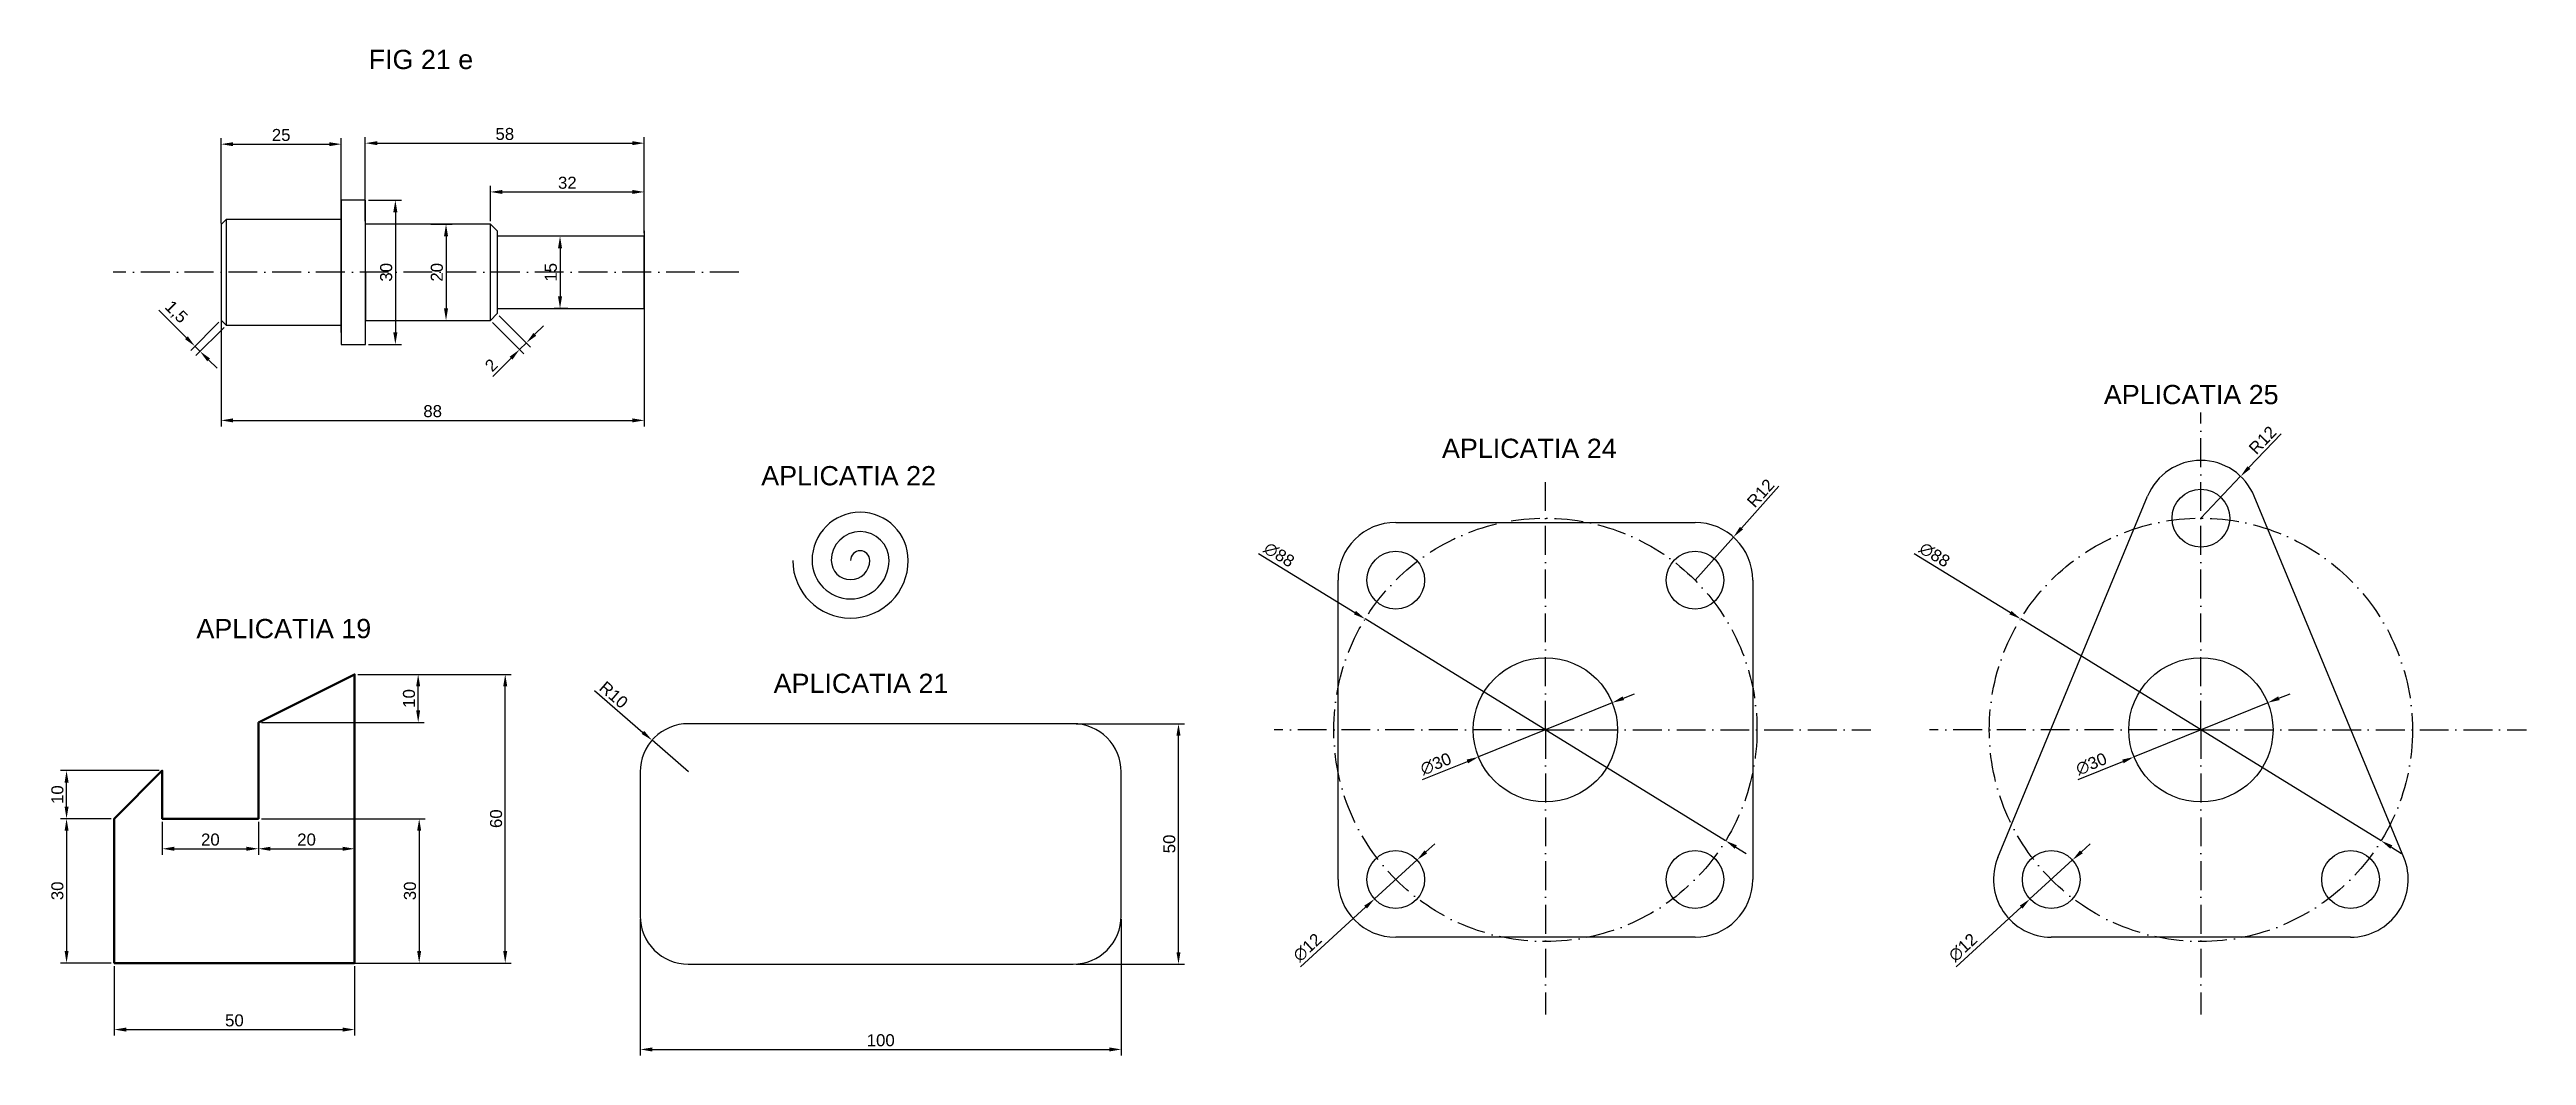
# Model space of a CAD drawing. Header units: millimetres. Extents: x 24 to 539, y 14 to 223.
import ezdxf

# ---------------------------------------------------------------- set-up
doc = ezdxf.new("R2010")
doc.units = ezdxf.units.MM
doc.linetypes.add('ACAD_ISO10W100', pattern=[18, 12, -3, 0, -3])
for name, color, linetype in [('axe', 1, 'ACAD_ISO10W100'), ('cote', 2, 'Continuous'), ('text', 3, 'Continuous')]:
    doc.layers.add(name, color=color, linetype=linetype)
doc.layers.add('desene', color=4, linetype='Continuous', lineweight=30)
doc.styles.get("Standard").update_dxf_attribs({"font": 'arial.ttf'})
doc.dimstyles.new('ISO-25', dxfattribs={"dimtxt": 2.5, "dimasz": 2.5, "dimexe": 1.25, "dimexo": 0.625, "dimtad": 1, "dimtxsty": 'Standard', "dimcen": 2.5, "dimadec": 0, "dimazin": 0, "dimtfac": 1, "dimtmove": 0, "dimatfit": 3, "dimfxl": 1, "dimarcsym": 0})

# ---------------------------------------------------------------- blocks, each defined once
blk = doc.blocks.new('*D1')
at = {"layer": 'cote', "color": 0, "lineweight": -2, "transparency": 16777216}
for p, q in [((37.5, 32.71), (37.5, 18.25)), ((87.5, 32.71), (87.5, 18.25)), ((40, 19.5), (85, 19.5))]:
    blk.add_line(p, q, dxfattribs=at)
at = {"layer": 'cote', "color": 0, "transparency": 16777216}
for points in [[(40, 19.92), (40, 19.08), (37.5, 19.5)], [(85, 19.92), (85, 19.08), (87.5, 19.5)]]:
    blk.add_solid(points, dxfattribs=at)
at = {"layer": 'Defpoints', "color": 0, "transparency": 16777216}
for p in [(37.5, 33.34), (87.5, 33.34), (87.5, 19.5)]:
    blk.add_point(p, dxfattribs=at)
at = {"layer": 'cote', "color": 0, "transparency": 16777216, "insert": (62.5, 21.4), "char_height": 2.5, "attachment_point": 5}
blk.add_mtext('50', dxfattribs=at)
blk = doc.blocks.new('*D2')
at = {"layer": 'cote', "color": 0, "lineweight": -2, "transparency": 16777216}
for p, q in [((88.13, 93.34), (120.06, 93.34)), ((118.81, 35.84), (118.81, 90.84)), ((88.13, 33.34), (120.06, 33.34))]:
    blk.add_line(p, q, dxfattribs=at)
at = {"layer": 'cote', "color": 0, "transparency": 16777216}
for points in [[(118.39, 90.84), (119.22, 90.84), (118.81, 93.34)], [(118.39, 35.84), (119.22, 35.84), (118.81, 33.34)]]:
    blk.add_solid(points, dxfattribs=at)
at = {"layer": 'Defpoints', "color": 0, "transparency": 16777216}
for p in [(87.5, 93.34), (118.81, 93.34), (87.5, 33.34)]:
    blk.add_point(p, dxfattribs=at)
at = {"layer": 'cote', "color": 0, "transparency": 16777216, "insert": (116.91, 63.34), "char_height": 2.5, "attachment_point": 5, "rotation": 90}
blk.add_mtext('60', dxfattribs=at)
blk = doc.blocks.new('*D3')
at = {"layer": 'cote', "color": 0, "lineweight": -2, "transparency": 16777216}
for p, q in [((67.5, 62.71), (67.5, 55.84)), ((87.5, 62.71), (87.5, 55.84)), ((70, 57.09), (85, 57.09))]:
    blk.add_line(p, q, dxfattribs=at)
at = {"layer": 'cote', "color": 0, "transparency": 16777216}
for points in [[(70, 57.51), (70, 56.67), (67.5, 57.09)], [(85, 57.51), (85, 56.67), (87.5, 57.09)]]:
    blk.add_solid(points, dxfattribs=at)
at = {"layer": 'Defpoints', "color": 0, "transparency": 16777216}
for p in [(67.5, 63.34), (87.5, 63.34), (87.5, 57.09)]:
    blk.add_point(p, dxfattribs=at)
at = {"layer": 'cote', "color": 0, "transparency": 16777216, "insert": (77.5, 58.99), "char_height": 2.5, "attachment_point": 5}
blk.add_mtext('20', dxfattribs=at)
blk = doc.blocks.new('*D4')
at = {"layer": 'cote', "color": 0, "lineweight": -2, "transparency": 16777216}
for p, q in [((68.13, 63.34), (102.17, 63.34)), ((100.92, 60.84), (100.92, 35.84)), ((68.13, 33.34), (102.17, 33.34))]:
    blk.add_line(p, q, dxfattribs=at)
at = {"layer": 'cote', "color": 0, "transparency": 16777216}
for points in [[(100.5, 60.84), (101.33, 60.84), (100.92, 63.34)], [(100.5, 35.84), (101.33, 35.84), (100.92, 33.34)]]:
    blk.add_solid(points, dxfattribs=at)
at = {"layer": 'Defpoints', "color": 0, "transparency": 16777216}
for p in [(67.5, 63.34), (67.5, 33.34), (100.92, 33.34)]:
    blk.add_point(p, dxfattribs=at)
at = {"layer": 'cote', "color": 0, "transparency": 16777216, "insert": (99.01, 48.34), "char_height": 2.5, "attachment_point": 5, "rotation": 90}
blk.add_mtext('30', dxfattribs=at)
blk = doc.blocks.new('*D5')
at = {"layer": 'cote', "color": 0, "lineweight": -2, "transparency": 16777216}
for p, q in [((47.5, 62.71), (47.5, 55.84)), ((67.5, 62.71), (67.5, 55.84)), ((50, 57.09), (65, 57.09))]:
    blk.add_line(p, q, dxfattribs=at)
at = {"layer": 'cote', "color": 0, "transparency": 16777216}
for points in [[(50, 57.51), (50, 56.67), (47.5, 57.09)], [(65, 57.51), (65, 56.67), (67.5, 57.09)]]:
    blk.add_solid(points, dxfattribs=at)
at = {"layer": 'Defpoints', "color": 0, "transparency": 16777216}
for p in [(47.5, 63.34), (67.5, 63.34), (67.5, 57.09)]:
    blk.add_point(p, dxfattribs=at)
at = {"layer": 'cote', "color": 0, "transparency": 16777216, "insert": (57.5, 58.99), "char_height": 2.5, "attachment_point": 5}
blk.add_mtext('20', dxfattribs=at)
blk = doc.blocks.new('*D6')
at = {"layer": 'cote', "color": 0, "lineweight": -2, "transparency": 16777216}
for p, q in [((36.88, 63.34), (26.35, 63.34)), ((27.6, 60.84), (27.6, 35.84)), ((36.88, 33.34), (26.35, 33.34))]:
    blk.add_line(p, q, dxfattribs=at)
at = {"layer": 'cote', "color": 0, "transparency": 16777216}
for points in [[(27.19, 60.84), (28.02, 60.84), (27.6, 63.34)], [(27.19, 35.84), (28.02, 35.84), (27.6, 33.34)]]:
    blk.add_solid(points, dxfattribs=at)
at = {"layer": 'Defpoints', "color": 0, "transparency": 16777216}
for p in [(37.5, 63.34), (27.6, 33.34), (37.5, 33.34)]:
    blk.add_point(p, dxfattribs=at)
at = {"layer": 'cote', "color": 0, "transparency": 16777216, "insert": (25.7, 48.34), "char_height": 2.5, "attachment_point": 5, "rotation": 90}
blk.add_mtext('30', dxfattribs=at)
blk = doc.blocks.new('*D7')
at = {"layer": 'cote', "color": 0, "lineweight": -2, "transparency": 16777216}
for p, q in [((88.13, 93.34), (101.96, 93.34)), ((100.71, 85.84), (100.71, 90.84)), ((68.13, 83.34), (101.96, 83.34))]:
    blk.add_line(p, q, dxfattribs=at)
at = {"layer": 'cote', "color": 0, "transparency": 16777216}
for points in [[(100.29, 90.84), (101.12, 90.84), (100.71, 93.34)], [(100.29, 85.84), (101.12, 85.84), (100.71, 83.34)]]:
    blk.add_solid(points, dxfattribs=at)
at = {"layer": 'Defpoints', "color": 0, "transparency": 16777216}
for p in [(87.5, 93.34), (100.71, 93.34), (67.5, 83.34)]:
    blk.add_point(p, dxfattribs=at)
at = {"layer": 'cote', "color": 0, "transparency": 16777216, "insert": (98.81, 88.34), "char_height": 2.5, "attachment_point": 5, "rotation": 90}
blk.add_mtext('10', dxfattribs=at)
blk = doc.blocks.new('*D8')
at = {"layer": 'cote', "color": 0, "lineweight": -2, "transparency": 16777216}
for p, q in [((46.88, 73.34), (26.35, 73.34)), ((27.6, 65.84), (27.6, 70.84)), ((36.88, 63.34), (26.35, 63.34))]:
    blk.add_line(p, q, dxfattribs=at)
at = {"layer": 'cote', "color": 0, "transparency": 16777216}
for points in [[(27.19, 70.84), (28.02, 70.84), (27.6, 73.34)], [(27.19, 65.84), (28.02, 65.84), (27.6, 63.34)]]:
    blk.add_solid(points, dxfattribs=at)
at = {"layer": 'Defpoints', "color": 0, "transparency": 16777216}
for p in [(27.6, 73.34), (47.5, 73.34), (37.5, 63.34)]:
    blk.add_point(p, dxfattribs=at)
at = {"layer": 'cote', "color": 0, "transparency": 16777216, "insert": (25.7, 68.34), "char_height": 2.5, "attachment_point": 5, "rotation": 90}
blk.add_mtext('10', dxfattribs=at)
blk = doc.blocks.new('*D10')
at = {"layer": 'cote', "color": 0, "lineweight": -2, "transparency": 16777216}
for p, q in [((146.88, 42.47), (146.88, 14.12)), ((246.88, 42.47), (246.88, 14.12)), ((149.38, 15.37), (244.38, 15.37))]:
    blk.add_line(p, q, dxfattribs=at)
at = {"layer": 'cote', "color": 0, "transparency": 16777216}
for points in [[(149.38, 15.79), (149.38, 14.95), (146.88, 15.37)], [(244.38, 15.79), (244.38, 14.95), (246.88, 15.37)]]:
    blk.add_solid(points, dxfattribs=at)
at = {"layer": 'Defpoints', "color": 0, "transparency": 16777216}
for p in [(146.88, 43.09), (246.88, 43.09), (246.88, 15.37)]:
    blk.add_point(p, dxfattribs=at)
at = {"layer": 'cote', "color": 0, "transparency": 16777216, "insert": (196.88, 17.27), "char_height": 2.5, "attachment_point": 5}
blk.add_mtext('100', dxfattribs=at)
blk = doc.blocks.new('*D11')
at = {"layer": 'cote', "color": 0, "lineweight": -2, "transparency": 16777216}
for p, q in [((237.5, 83.09), (260.04, 83.09)), ((258.79, 35.59), (258.79, 80.59)), ((237.5, 33.09), (260.04, 33.09))]:
    blk.add_line(p, q, dxfattribs=at)
at = {"layer": 'cote', "color": 0, "transparency": 16777216}
for points in [[(258.37, 80.59), (259.21, 80.59), (258.79, 83.09)], [(258.37, 35.59), (259.21, 35.59), (258.79, 33.09)]]:
    blk.add_solid(points, dxfattribs=at)
at = {"layer": 'Defpoints', "color": 0, "transparency": 16777216}
for p in [(236.88, 83.09), (258.79, 83.09), (236.88, 33.09)]:
    blk.add_point(p, dxfattribs=at)
at = {"layer": 'cote', "color": 0, "transparency": 16777216, "insert": (256.89, 58.09), "char_height": 2.5, "attachment_point": 5, "rotation": 90}
blk.add_mtext('50', dxfattribs=at)
blk = doc.blocks.new('*D25')
at = {"layer": 'cote', "color": 0, "lineweight": -2, "transparency": 16777216}
for p, q in [((137.39, 90.02), (147.44, 81.29)), ((156.88, 73.09), (149.33, 79.65))]:
    blk.add_line(p, q, dxfattribs=at)
at = {"layer": 'cote', "color": 0, "transparency": 16777216}
blk.add_solid([(147.71, 81.6), (147.17, 80.97), (149.33, 79.65)], dxfattribs=at)
at = {"layer": 'Defpoints', "color": 0, "transparency": 16777216}
for p in [(149.33, 79.65), (156.88, 73.09)]:
    blk.add_point(p, dxfattribs=at)
at = {"layer": 'cote', "color": 0, "transparency": 16777216, "insert": (141.36, 89.09), "char_height": 2.5, "attachment_point": 5, "rotation": 319.0186}
blk.add_mtext('R10', dxfattribs=at)
blk = doc.blocks.new('*D29')
at = {"layer": 'cote', "color": 0, "lineweight": -2, "transparency": 16777216}
for p, q in [((275.46, 118.5), (295.47, 106.19)), ((372.55, 58.76), (297.6, 104.87)), ((374.68, 57.45), (376.81, 56.14))]:
    blk.add_line(p, q, dxfattribs=at)
at = {"layer": 'cote', "color": 0, "transparency": 16777216}
for points in [[(295.69, 106.54), (295.26, 105.83), (297.6, 104.87)], [(374.9, 57.8), (374.46, 57.09), (372.55, 58.76)]]:
    blk.add_solid(points, dxfattribs=at)
at = {"layer": 'Defpoints', "color": 0, "transparency": 16777216}
for p in [(297.6, 104.87), (372.55, 58.76)]:
    blk.add_point(p, dxfattribs=at)
at = {"layer": 'cote', "color": 0, "transparency": 16777216, "insert": (279.71, 118.2), "char_height": 2.5, "attachment_point": 5, "rotation": 328.394}
blk.add_mtext('∅88', dxfattribs=at)
blk = doc.blocks.new('*D94')
at = {"layer": 'cote', "color": 0, "lineweight": -2, "transparency": 16777216}
for p, q in [((351.3, 88.39), (353.61, 89.33)), ((348.98, 87.45), (321.17, 76.18)), ((309.55, 71.47), (318.86, 75.24))]:
    blk.add_line(p, q, dxfattribs=at)
at = {"layer": 'cote', "color": 0, "transparency": 16777216}
for points in [[(351.14, 88.77), (351.45, 88), (348.98, 87.45)], [(318.7, 75.63), (319.01, 74.86), (321.17, 76.18)]]:
    blk.add_solid(points, dxfattribs=at)
at = {"layer": 'Defpoints', "color": 0, "transparency": 16777216}
for p in [(348.98, 87.45), (321.17, 76.18)]:
    blk.add_point(p, dxfattribs=at)
at = {"layer": 'cote', "color": 0, "transparency": 16777216, "insert": (312.3, 74.72), "char_height": 2.5, "attachment_point": 5, "rotation": 22.0583}
blk.add_mtext('∅30', dxfattribs=at)
blk = doc.blocks.new('*D98')
at = {"layer": 'cote', "color": 0, "lineweight": -2, "transparency": 16777216}
for p, q in [((411.76, 118.5), (431.77, 106.19)), ((508.85, 58.76), (433.9, 104.87)), ((510.98, 57.45), (513.1, 56.14))]:
    blk.add_line(p, q, dxfattribs=at)
at = {"layer": 'cote', "color": 0, "transparency": 16777216}
for points in [[(431.99, 106.54), (431.55, 105.83), (433.9, 104.87)], [(511.19, 57.8), (510.76, 57.09), (508.85, 58.76)]]:
    blk.add_solid(points, dxfattribs=at)
at = {"layer": 'Defpoints', "color": 0, "transparency": 16777216}
for p in [(433.9, 104.87), (508.85, 58.76)]:
    blk.add_point(p, dxfattribs=at)
at = {"layer": 'cote', "color": 0, "transparency": 16777216, "insert": (416.01, 118.2), "char_height": 2.5, "attachment_point": 5, "rotation": 328.394}
blk.add_mtext('∅88', dxfattribs=at)
blk = doc.blocks.new('*D99')
at = {"layer": 'cote', "color": 0, "lineweight": -2, "transparency": 16777216}
for p, q in [((487.59, 88.39), (489.91, 89.33)), ((485.27, 87.45), (457.47, 76.18)), ((445.85, 71.47), (455.15, 75.24))]:
    blk.add_line(p, q, dxfattribs=at)
at = {"layer": 'cote', "color": 0, "transparency": 16777216}
for points in [[(487.44, 88.77), (487.75, 88), (485.27, 87.45)], [(455, 75.63), (455.31, 74.86), (457.47, 76.18)]]:
    blk.add_solid(points, dxfattribs=at)
at = {"layer": 'Defpoints', "color": 0, "transparency": 16777216}
for p in [(485.27, 87.45), (457.47, 76.18)]:
    blk.add_point(p, dxfattribs=at)
at = {"layer": 'cote', "color": 0, "transparency": 16777216, "insert": (448.6, 74.72), "char_height": 2.5, "attachment_point": 5, "rotation": 22.0583}
blk.add_mtext('∅30', dxfattribs=at)
blk = doc.blocks.new('*D100')
at = {"layer": 'cote', "color": 0, "lineweight": -2, "transparency": 16777216}
for p, q in [((488.04, 143.36), (481.36, 136.33)), ((471.37, 125.82), (479.64, 134.52))]:
    blk.add_line(p, q, dxfattribs=at)
at = {"layer": 'cote', "color": 0, "transparency": 16777216}
blk.add_solid([(481.06, 136.62), (481.66, 136.04), (479.64, 134.52)], dxfattribs=at)
at = {"layer": 'Defpoints', "color": 0, "transparency": 16777216}
for p in [(479.64, 134.52), (471.37, 125.82)]:
    blk.add_point(p, dxfattribs=at)
at = {"layer": 'cote', "color": 0, "transparency": 16777216, "insert": (484.2, 142.05), "char_height": 2.5, "attachment_point": 5, "rotation": 46.4699}
blk.add_mtext('R12', dxfattribs=at)
blk = doc.blocks.new('*D101')
at = {"layer": 'cote', "color": 0, "lineweight": -2, "transparency": 16777216}
for p, q in [((59.72, 187.06), (59.72, 204.82)), ((62.22, 203.57), (82.22, 203.57)), ((84.72, 188.56), (84.72, 204.82))]:
    blk.add_line(p, q, dxfattribs=at)
at = {"layer": 'cote', "color": 0, "transparency": 16777216}
for points in [[(62.22, 203.98), (62.22, 203.15), (59.72, 203.57)], [(82.22, 203.98), (82.22, 203.15), (84.72, 203.57)]]:
    blk.add_solid(points, dxfattribs=at)
at = {"layer": 'Defpoints', "color": 0, "transparency": 16777216}
for p in [(84.72, 203.57), (59.72, 186.43), (84.72, 187.93)]:
    blk.add_point(p, dxfattribs=at)
at = {"layer": 'cote', "color": 0, "transparency": 16777216, "insert": (72.22, 205.47), "char_height": 2.5, "attachment_point": 5}
blk.add_mtext('25', dxfattribs=at)
blk = doc.blocks.new('*D102')
at = {"layer": 'cote', "color": 0, "lineweight": -2, "transparency": 16777216}
for p, q in [((89.72, 187.56), (89.72, 205.03)), ((92.22, 203.78), (145.22, 203.78)), ((147.72, 185.06), (147.72, 205.03))]:
    blk.add_line(p, q, dxfattribs=at)
at = {"layer": 'cote', "color": 0, "transparency": 16777216}
for points in [[(92.22, 204.19), (92.22, 203.36), (89.72, 203.78)], [(145.22, 204.19), (145.22, 203.36), (147.72, 203.78)]]:
    blk.add_solid(points, dxfattribs=at)
at = {"layer": 'Defpoints', "color": 0, "transparency": 16777216}
for p in [(147.72, 203.78), (89.72, 186.93), (147.72, 184.43)]:
    blk.add_point(p, dxfattribs=at)
at = {"layer": 'cote', "color": 0, "transparency": 16777216, "insert": (118.72, 205.68), "char_height": 2.5, "attachment_point": 5}
blk.add_mtext('58', dxfattribs=at)
blk = doc.blocks.new('*D103')
at = {"layer": 'cote', "color": 0, "lineweight": -2, "transparency": 16777216}
for p, q in [((59.72, 166.81), (59.72, 144.9)), ((147.72, 168.81), (147.72, 144.9)), ((62.22, 146.15), (145.22, 146.15))]:
    blk.add_line(p, q, dxfattribs=at)
at = {"layer": 'cote', "color": 0, "transparency": 16777216}
for points in [[(62.22, 146.56), (62.22, 145.73), (59.72, 146.15)], [(145.22, 146.56), (145.22, 145.73), (147.72, 146.15)]]:
    blk.add_solid(points, dxfattribs=at)
at = {"layer": 'Defpoints', "color": 0, "transparency": 16777216}
for p in [(59.72, 167.43), (147.72, 169.43), (147.72, 146.15)]:
    blk.add_point(p, dxfattribs=at)
at = {"layer": 'cote', "color": 0, "transparency": 16777216, "insert": (103.72, 148.05), "char_height": 2.5, "attachment_point": 5}
blk.add_mtext('88', dxfattribs=at)
blk = doc.blocks.new('*D104')
at = {"layer": 'cote', "color": 0, "lineweight": -2, "transparency": 16777216}
for p, q in [((90.35, 191.93), (97.21, 191.93)), ((95.96, 189.43), (95.96, 164.43)), ((90.35, 161.93), (97.21, 161.93))]:
    blk.add_line(p, q, dxfattribs=at)
at = {"layer": 'cote', "color": 0, "transparency": 16777216}
for points in [[(95.54, 189.43), (96.38, 189.43), (95.96, 191.93)], [(95.54, 164.43), (96.38, 164.43), (95.96, 161.93)]]:
    blk.add_solid(points, dxfattribs=at)
at = {"layer": 'Defpoints', "color": 0, "transparency": 16777216}
for p in [(89.72, 191.93), (89.72, 161.93), (95.96, 161.93)]:
    blk.add_point(p, dxfattribs=at)
at = {"layer": 'cote', "color": 0, "transparency": 16777216, "insert": (94.06, 176.93), "char_height": 2.5, "attachment_point": 5, "rotation": 90}
blk.add_mtext('30', dxfattribs=at)
blk = doc.blocks.new('*D105')
at = {"layer": 'cote', "color": 0, "lineweight": -2, "transparency": 16777216}
for p, q in [((103.35, 186.93), (107.75, 186.93)), ((106.5, 184.43), (106.5, 169.43)), ((103.35, 166.93), (107.75, 166.93))]:
    blk.add_line(p, q, dxfattribs=at)
at = {"layer": 'cote', "color": 0, "transparency": 16777216}
for points in [[(106.08, 184.43), (106.92, 184.43), (106.5, 186.93)], [(106.08, 169.43), (106.92, 169.43), (106.5, 166.93)]]:
    blk.add_solid(points, dxfattribs=at)
at = {"layer": 'Defpoints', "color": 0, "transparency": 16777216}
for p in [(102.72, 186.93), (102.72, 166.93), (106.5, 166.93)]:
    blk.add_point(p, dxfattribs=at)
at = {"layer": 'cote', "color": 0, "transparency": 16777216, "insert": (104.6, 176.93), "char_height": 2.5, "attachment_point": 5, "rotation": 90}
blk.add_mtext('20', dxfattribs=at)
blk = doc.blocks.new('*D106')
at = {"layer": 'cote', "color": 0, "lineweight": -2, "transparency": 16777216}
for p, q in [((115.72, 187.56), (115.72, 194.89)), ((118.22, 193.64), (145.22, 193.64)), ((147.72, 185.06), (147.72, 194.89))]:
    blk.add_line(p, q, dxfattribs=at)
at = {"layer": 'cote', "color": 0, "transparency": 16777216}
for points in [[(118.22, 194.05), (118.22, 193.22), (115.72, 193.64)], [(145.22, 194.05), (145.22, 193.22), (147.72, 193.64)]]:
    blk.add_solid(points, dxfattribs=at)
at = {"layer": 'Defpoints', "color": 0, "transparency": 16777216}
for p in [(147.72, 193.64), (115.72, 186.93), (147.72, 184.43)]:
    blk.add_point(p, dxfattribs=at)
at = {"layer": 'cote', "color": 0, "transparency": 16777216, "insert": (131.72, 195.54), "char_height": 2.5, "attachment_point": 5}
blk.add_mtext('32', dxfattribs=at)
blk = doc.blocks.new('*D108')
at = {"layer": 'cote', "color": 0, "lineweight": -2, "transparency": 16777216}
for p, q in [((131.81, 184.43), (128.95, 184.43)), ((130.2, 181.93), (130.2, 171.93)), ((131.81, 169.43), (128.95, 169.43))]:
    blk.add_line(p, q, dxfattribs=at)
at = {"layer": 'cote', "color": 0, "transparency": 16777216}
for points in [[(129.78, 181.93), (130.62, 181.93), (130.2, 184.43)], [(129.78, 171.93), (130.62, 171.93), (130.2, 169.43)]]:
    blk.add_solid(points, dxfattribs=at)
at = {"layer": 'Defpoints', "color": 0, "transparency": 16777216}
for p in [(132.43, 184.43), (130.2, 169.43), (132.43, 169.43)]:
    blk.add_point(p, dxfattribs=at)
at = {"layer": 'cote', "color": 0, "transparency": 16777216, "insert": (128.3, 176.93), "char_height": 2.5, "attachment_point": 5, "rotation": 90}
blk.add_mtext('15', dxfattribs=at)
blk = doc.blocks.new('*D110')
at = {"layer": 'cote', "color": 0, "lineweight": -2, "transparency": 16777216}
for p, q in [((52.52, 163.33), (46.81, 169.05)), ((59.28, 166.55), (53.41, 160.68)), ((60.34, 165.49), (54.47, 159.62)), ((55.35, 160.5), (54.29, 161.56)), ((57.12, 158.73), (58.89, 156.97))]:
    blk.add_line(p, q, dxfattribs=at)
at = {"layer": 'cote', "color": 0, "transparency": 16777216}
for points in [[(52.82, 163.62), (52.23, 163.04), (54.29, 161.56)], [(57.42, 159.03), (56.83, 158.44), (55.35, 160.5)]]:
    blk.add_solid(points, dxfattribs=at)
at = {"layer": 'Defpoints', "color": 0, "transparency": 16777216}
for p in [(59.72, 166.99), (60.79, 165.93), (54.29, 161.56)]:
    blk.add_point(p, dxfattribs=at)
at = {"layer": 'cote', "color": 0, "transparency": 16777216, "insert": (50.29, 168.58), "char_height": 2.5, "attachment_point": 5, "rotation": 315}
blk.add_mtext('1,5', dxfattribs=at)
blk = doc.blocks.new('*D111')
at = {"layer": 'cote', "color": 0, "lineweight": -2, "transparency": 16777216}
for p, q in [((116.17, 166.49), (122.68, 159.98)), ((117.58, 167.91), (124.09, 161.4)), ((124.98, 164.05), (126.74, 165.82)), ((123.21, 162.28), (121.79, 160.87)), ((120.03, 159.1), (116.2, 155.28))]:
    blk.add_line(p, q, dxfattribs=at)
at = {"layer": 'cote', "color": 0, "transparency": 16777216}
for points in [[(119.73, 159.39), (120.32, 158.8), (121.79, 160.87)], [(124.68, 164.34), (125.27, 163.75), (123.21, 162.28)]]:
    blk.add_solid(points, dxfattribs=at)
at = {"layer": 'Defpoints', "color": 0, "transparency": 16777216}
for p in [(115.72, 166.93), (117.14, 168.35), (121.79, 160.87)]:
    blk.add_point(p, dxfattribs=at)
at = {"layer": 'cote', "color": 0, "transparency": 16777216, "insert": (115.9, 157.63), "char_height": 2.5, "attachment_point": 5, "rotation": 45}
blk.add_mtext('2', dxfattribs=at)

msp = doc.modelspace()

# ---------------------------------------------------------------- linework, layer by layer
for p, q in [((87.5, 93.337), (87.5, 93.337)), ((67.5, 83.337), (67.5, 83.337)), ((47.5, 73.337), (47.5, 73.337)), ((37.5, 63.337), (37.5, 63.337))]:
    msp.add_line(p, q)
at = {"layer": 'axe', "ltscale": 0.5}
for p, q in [((167.348, 176.934), (37.278, 176.934)), ((471.372, 81.816), (471.372, 147.816)), ((335.077, 81.816), (335.077, 134.762)), ((335.077, 81.816), (278.681, 81.816)), ((335.077, 81.816), (335.077, 22.616)), ((335.077, 81.816), (402.77, 81.816)), ((471.372, 81.816), (414.977, 81.816)), ((471.372, 81.816), (471.372, 22.616)), ((471.372, 81.816), (539.065, 81.816))]:
    msp.add_line(p, q, dxfattribs=at)
for centre in [(335.077, 81.816), (471.372, 81.816)]:
    msp.add_circle(centre, 44, dxfattribs=at)
at = {"layer": 'cote'}
for p, q in [((383.624, 132.453), (375.847, 123.744)), ((366.189, 112.928), (374.182, 121.879)), ((310.23, 56.446), (312.073, 58.135)), ((446.526, 56.446), (448.369, 58.135)), ((308.387, 54.757), (299.541, 46.649)), ((444.683, 54.757), (435.837, 46.649)), ((284.164, 32.556), (297.698, 44.96)), ((420.46, 32.556), (433.994, 44.96))]:
    msp.add_line(p, q, dxfattribs=at)
for points in [[(375.536, 124.021), (376.158, 123.466), (374.182, 121.879)], [(309.949, 56.753), (310.512, 56.139), (308.387, 54.757)], [(446.244, 56.753), (446.808, 56.139), (444.683, 54.757)], [(297.416, 45.267), (297.979, 44.653), (299.541, 46.649)], [(433.712, 45.267), (434.275, 44.653), (435.837, 46.649)]]:
    msp.add_solid(points, dxfattribs=at)
at = {"layer": 'desene'}
for p, q in [((89.725, 191.934), (84.725, 191.934)), ((84.725, 191.934), (84.725, 176.934)), ((89.725, 176.934), (89.725, 191.934)), ((60.785, 187.934), (59.725, 186.873)), ((59.725, 186.873), (59.725, 166.995)), ((84.725, 187.934), (60.785, 187.934)), ((60.785, 187.934), (60.785, 165.934)), ((84.725, 164.434), (84.725, 189.434)), ((84.725, 176.934), (84.725, 187.934)), ((115.725, 186.934), (89.725, 186.934)), ((115.725, 176.934), (115.725, 186.934)), ((115.725, 186.934), (117.139, 185.52)), ((117.139, 185.52), (117.139, 168.348)), ((147.725, 185.52), (147.725, 168.348)), ((147.725, 184.434), (117.139, 184.434)), ((147.725, 176.934), (147.725, 184.434)), ((147.725, 176.934), (147.725, 184.434)), ((84.725, 176.934), (84.725, 161.934)), ((84.725, 165.934), (84.725, 176.934)), ((89.725, 161.934), (89.725, 176.934)), ((89.725, 176.934), (89.725, 166.934)), ((115.725, 166.934), (115.725, 176.934)), ((147.725, 169.434), (147.725, 176.934)), ((147.725, 169.434), (147.725, 176.934)), ((60.785, 165.934), (59.725, 166.995)), ((60.785, 165.934), (84.725, 165.934)), ((89.725, 166.934), (115.725, 166.934)), ((115.725, 166.934), (117.139, 168.348)), ((117.139, 169.434), (147.725, 169.434)), ((84.725, 161.934), (89.725, 161.934)), ((429.173, 55.295), (460.286, 130.408)), ((513.572, 55.295), (482.459, 130.408)), ((303.964, 124.928), (366.189, 124.928)), ((291.964, 50.703), (291.964, 112.928)), ((378.189, 112.928), (378.189, 50.703)), ((366.189, 38.703), (303.964, 38.703)), ((502.485, 38.703), (440.26, 38.703))]:
    msp.add_line(p, q, dxfattribs=at)
at = {"layer": 'desene', "lineweight": 50}
msp.add_lwpolyline([(37.5, 33.337), (37.5, 63.337), (47.5, 73.337), (47.5, 63.337), (67.5, 63.337), (67.5, 83.337), (87.5, 93.337), (87.5, 33.337)], close=True, dxfattribs=at)
at = {"layer": 'desene'}
msp.add_lwpolyline([(156.876, 33.09), (236.876, 33.09, 0.4142136), (246.876, 43.09), (246.876, 73.09, 0.4142136), (236.876, 83.09), (156.876, 83.09, 0.4142136), (146.876, 73.09), (146.876, 43.09, 0.4142136)], format="xyb", close=True, dxfattribs=at)
for centre, radius in [((471.372, 125.816), 6), ((303.964, 112.928), 6), ((366.189, 112.928), 6), ((335.077, 81.816), 15), ((471.372, 81.816), 15), ((303.964, 50.703), 6), ((366.189, 50.703), 6), ((440.26, 50.703), 6), ((502.485, 50.703), 6)]:
    msp.add_circle(centre, radius, dxfattribs=at)
for centre, radius, start, end in [((471.372, 125.816), 12, 22.5, 157.5), ((192.604, 117.035), 10, 0, 180), ((303.964, 112.928), 12, 90, 180), ((366.189, 112.928), 12, 0, 90), ((192.604, 117.035), 6, 0, 180), ((192.604, 117.035), 2, 0, 180), ((190.604, 117.035), 12, 180, 0), ((190.604, 117.035), 8, 180, 0), ((190.604, 117.035), 4, 180, 0), ((440.26, 50.703), 12, 157.5, 270), ((502.485, 50.703), 12, 270, 22.5), ((303.964, 50.703), 12, 180, 270), ((366.189, 50.703), 12, 270, 0)]:
    msp.add_arc(centre, radius, start, end, dxfattribs=at)

# ---------------------------------------------------------------- texts
at = {"layer": 'cote', "char_height": 2.5, "attachment_point": 5}
for s, insert, rotation in [('R12', (379.825, 131.021), 48.2366), ('∅12', (285.606, 36.551), 42.50667), ('∅12', (421.902, 36.551), 42.50667)]:
    msp.add_mtext(s, dxfattribs=dict(at, insert=insert, rotation=rotation))
at = {"layer": 'text'}
for s, p in [('FIG 21 e', (90.413, 219.182)), ('APLICATIA 25', (451.197, 149.521)), ('APLICATIA 24', (313.575, 138.337)), ('APLICATIA 22', (172.041, 132.648)), ('APLICATIA 19', (54.603, 100.872)), ('APLICATIA 21', (174.614, 89.483))]:
    msp.add_text(s, height=4, dxfattribs=at).set_placement(p)

# ---------------------------------------------------------------- dimensions: what is measured, and where the dimension line sits
at = {"layer": 'cote'}
for base, p1, p2, picture, middle in [((84.725, 203.568), (59.725, 186.434), (84.725, 187.934), '*D101', (72.225, 205.469)), ((147.725, 203.776), (89.725, 186.934), (147.725, 184.434), '*D102', (118.725, 205.678)), ((147.725, 193.636), (115.725, 186.934), (147.725, 184.434), '*D106', (131.725, 195.539)), ((147.725, 146.146), (59.725, 167.434), (147.725, 169.434), '*D103', (103.725, 148.048)), ((67.5, 57.091), (47.5, 63.337), (67.5, 63.337), '*D5', (57.5, 58.992)), ((87.5, 57.091), (67.5, 63.337), (87.5, 63.337), '*D3', (77.5, 58.992)), ((246.876, 15.371), (146.876, 43.09), (246.876, 43.09), '*D10', (196.876, 17.273)), ((87.5, 19.501), (37.5, 33.337), (87.5, 33.337), '*D1', (62.5, 21.403))]:
    dim = msp.add_linear_dim(base=base, p1=p1, p2=p2, dimstyle='ISO-25', dxfattribs=at)
    dim.commit()
    dim.dimension.update_dxf_attribs({"geometry": picture, "text_midpoint": middle})
for base, p1, p2, picture, middle in [((95.959, 161.934), (89.725, 191.934), (89.725, 161.934), '*D104', (94.057, 176.934)), ((106.499, 166.934), (102.725, 186.934), (102.725, 166.934), '*D105', (104.597, 176.934)), ((130.199, 169.434), (132.432, 184.434), (132.432, 169.434), '*D108', (128.297, 176.934)), ((100.707, 93.337), (67.5, 83.337), (87.5, 93.337), '*D7', (98.806, 88.337)), ((118.808, 93.337), (87.5, 33.337), (87.5, 93.337), '*D2', (116.907, 63.337)), ((258.79, 83.09), (236.876, 33.09), (236.876, 83.09), '*D11', (256.888, 58.09)), ((27.603, 73.337), (37.5, 63.337), (47.5, 73.337), '*D8', (25.702, 68.337)), ((27.603, 33.337), (37.5, 63.337), (37.5, 33.337), '*D6', (25.701, 48.337)), ((100.915, 33.337), (67.5, 63.337), (67.5, 33.337), '*D4', (99.013, 48.337))]:
    dim = msp.add_linear_dim(base=base, p1=p1, p2=p2, angle=90, dimstyle='ISO-25', dxfattribs=at)
    dim.commit()
    dim.dimension.update_dxf_attribs({"geometry": picture, "text_midpoint": middle})
for p1, p2, distance, picture, middle in [((60.785, 165.934), (59.725, 166.995), 7.683, '*D110', (50.286, 168.577)), ((117.139, 168.348), (115.725, 166.934), 8.582, '*D111', (115.901, 157.632))]:
    dim = msp.add_aligned_dim(p1=p1, p2=p2, distance=distance, dimstyle='ISO-25', dxfattribs=at)
    dim.commit()
    dim.dimension.update_dxf_attribs({"geometry": picture, "text_midpoint": middle})
dim = msp.add_radius_dim(center=(471.372, 125.816), mpoint=(479.637, 134.516), dimstyle='ISO-25', dxfattribs=at)
dim.commit()
dim.dimension.update_dxf_attribs({"geometry": '*D100', "text_midpoint": (484.197, 142.045)})
for p1, p2, picture, middle in [((372.55, 58.756), (297.603, 104.875), '*D29', (278.681, 116.519)), ((508.846, 58.756), (433.899, 104.875), '*D98', (414.977, 116.519))]:
    dim = msp.add_diameter_dim_2p(p1=p1, p2=p2, dimstyle='ISO-25', dxfattribs=at)
    dim.commit()
    dim.dimension.update_dxf_attribs({"geometry": picture, "text_midpoint": middle, "dimtype": 163})
dim = msp.add_radius_dim(center=(156.876, 73.09), mpoint=(149.327, 79.648), dimstyle='ISO-25', dxfattribs=at)
dim.commit()
dim.dimension.update_dxf_attribs({"geometry": '*D25', "text_midpoint": (140.111, 87.655), "dimtype": 164})
for p1, p2, picture, middle in [((348.979, 87.449), (321.175, 76.182), '*D94', (312.305, 74.715)), ((485.275, 87.449), (457.47, 76.182), '*D99', (448.601, 74.715))]:
    dim = msp.add_diameter_dim_2p(p1=p1, p2=p2, dimstyle='ISO-25', dxfattribs=at)
    dim.commit()
    dim.dimension.update_dxf_attribs({"geometry": picture, "text_midpoint": middle})

doc.saveas('drawing.dxf')
